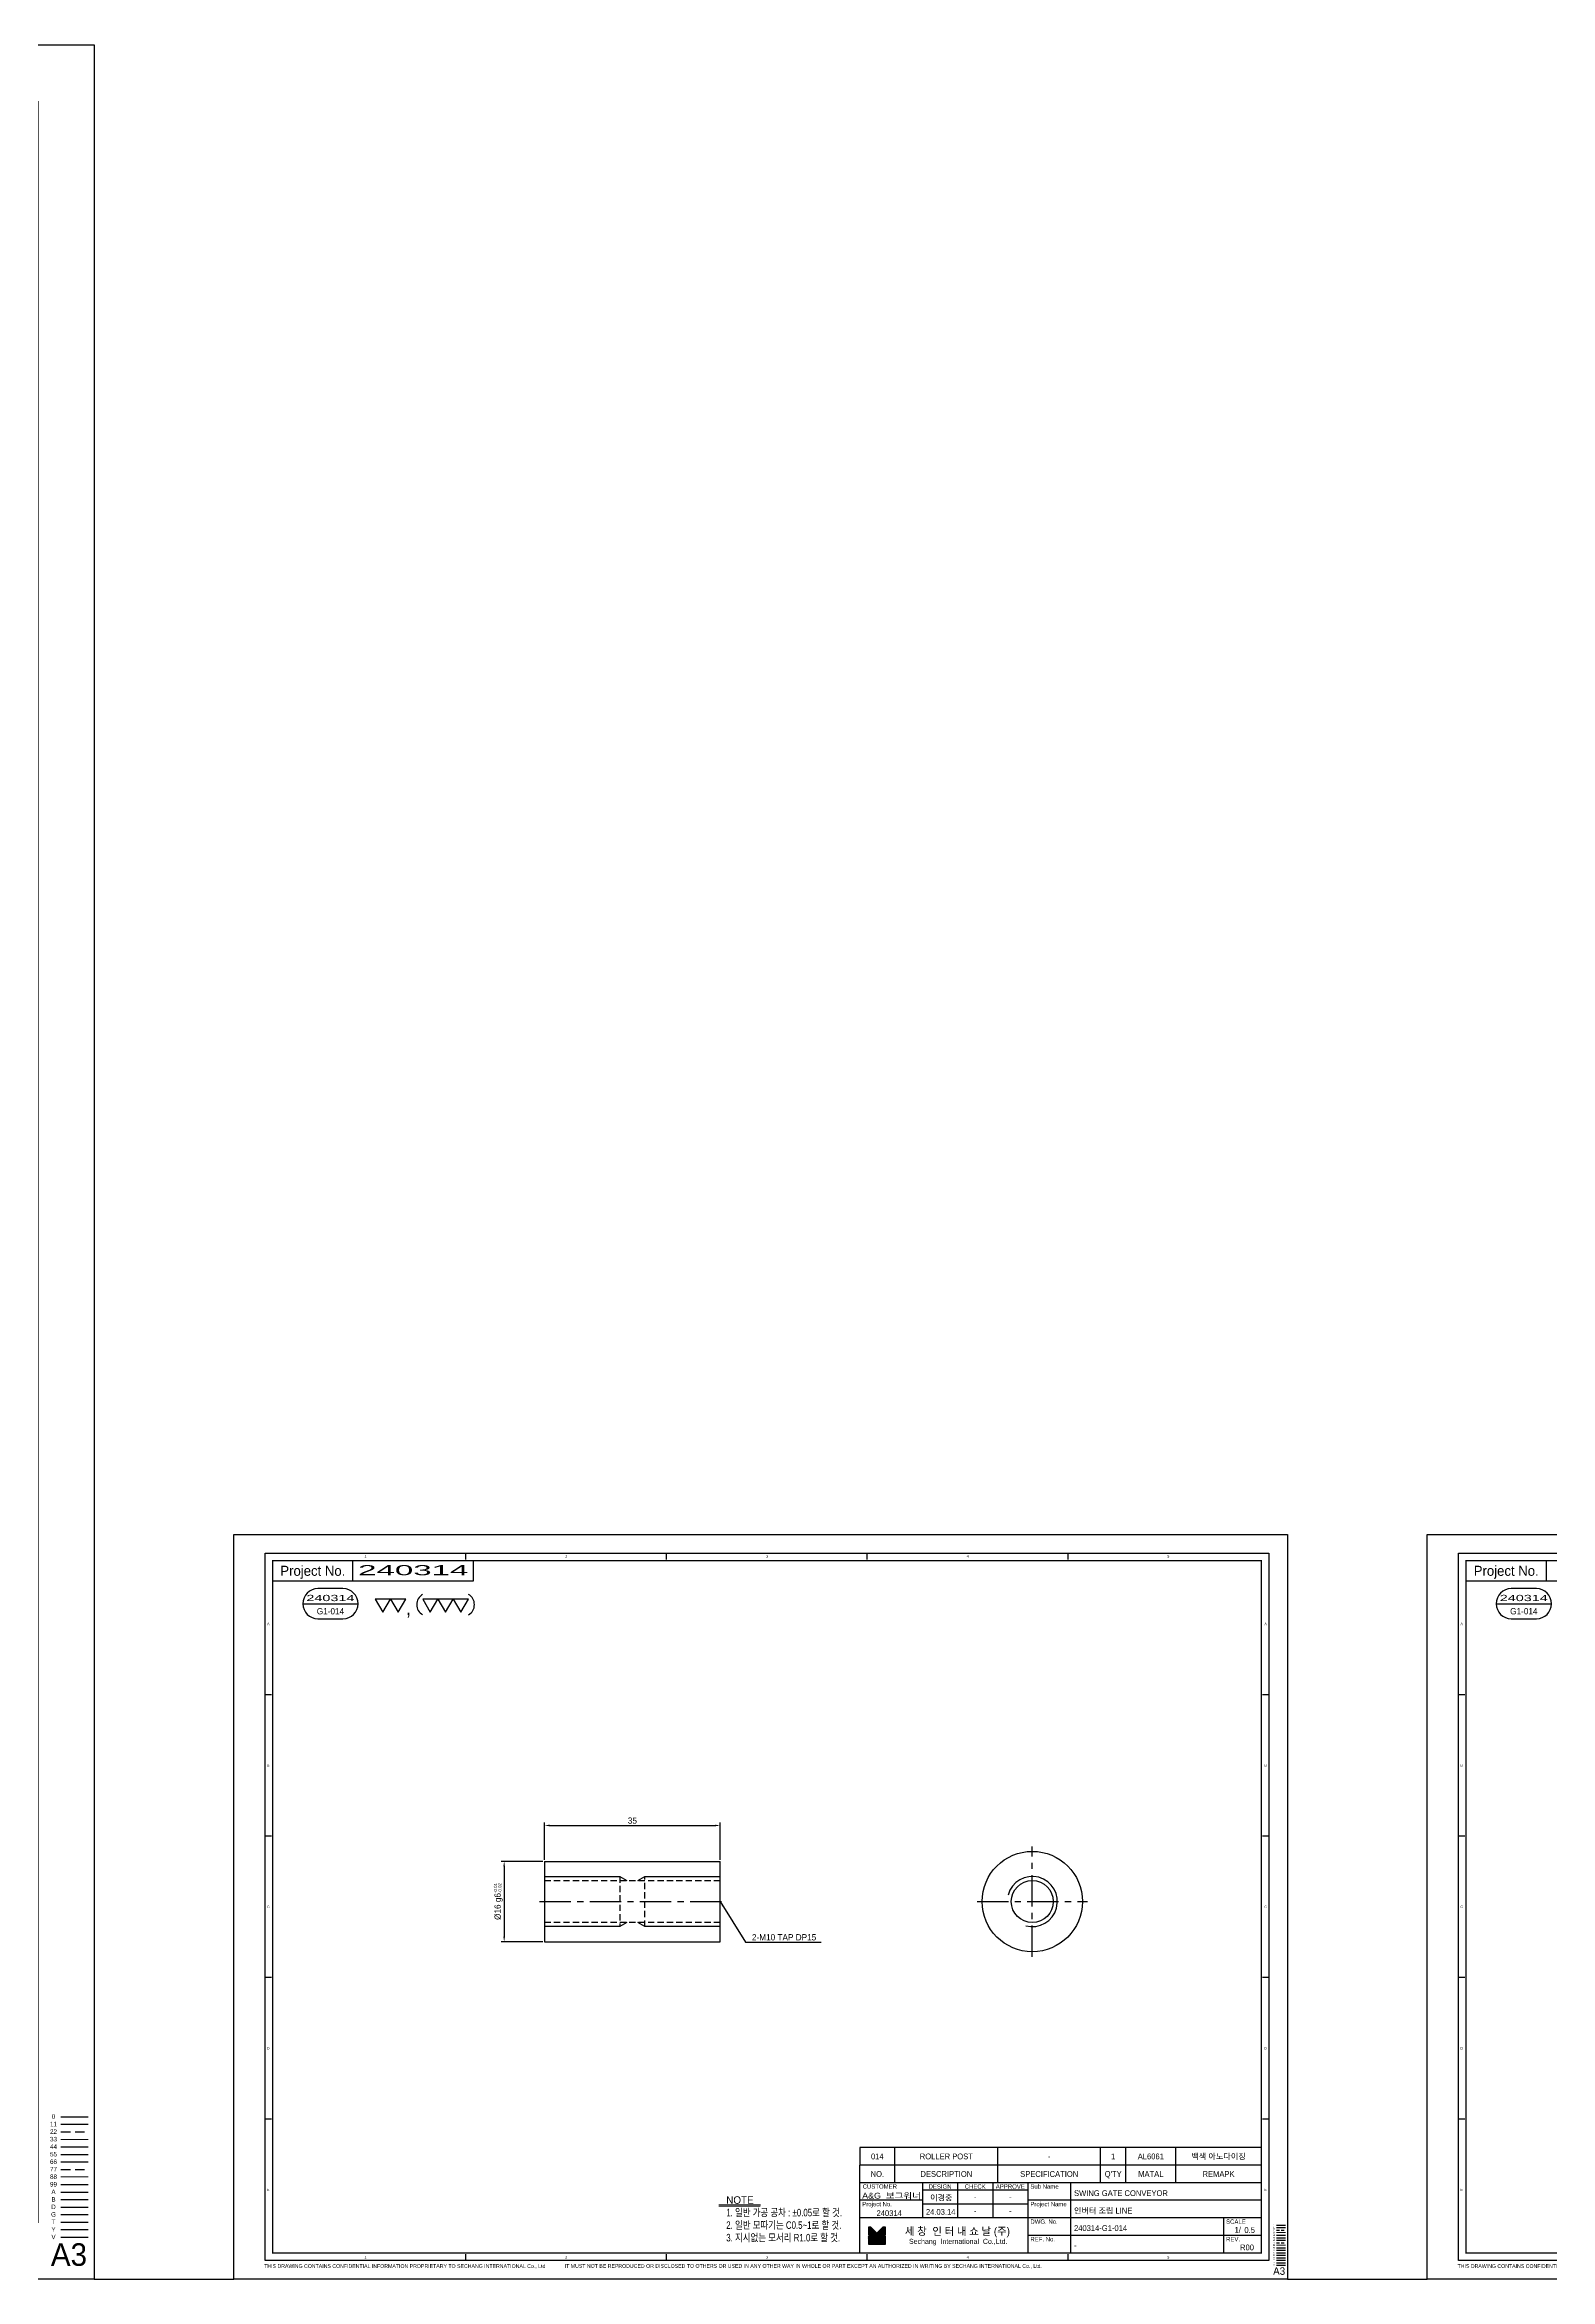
# Model space of a CAD drawing. Header units: inches. Extents: x 0 to 77285, y -118 to 40065.
# Drawn here: x 71912.4 to 72212.4, y 15466 to 15911.5 of the extents above; entities that cross this region are included whole.
import ezdxf
from ezdxf.enums import TextEntityAlignment as Align

# ---------------------------------------------------------------- set-up
doc = ezdxf.new("R2010")
doc.units = ezdxf.units.IN
doc.header["$LTSCALE"] = 5
doc.header["$MEASUREMENT"] = 0
for name, pattern in [('CENTER', [2, 1.25, -0.25, 0.25, -0.25]), ('HIDDEN', [0.375, 0.25, -0.125]), ('PHANTOM', [2.5, 1.25, -0.25, 0.25, -0.25, 0.25, -0.25])]:
    doc.linetypes.add(name, pattern=pattern)
for name, color, linetype in [('11', 1, 'CENTER'), ('22', 2, 'HIDDEN'), ('44', 4, 'Continuous'), ('55', 5, 'Continuous'), ('66', 6, 'PHANTOM'), ('77', 40, 'HIDDEN'), ('99', 181, 'Continuous'), ('A', 8, 'Continuous'), ('B', 123, 'Continuous'), ('D', 3, 'Continuous'), ('G', 231, 'Continuous'), ('T', 3, 'Continuous'), ('VV', 1, 'Continuous'), ('Y', 60, 'Continuous')]:
    doc.layers.add(name, color=color, linetype=linetype)
doc.layers.add('33', color=3, linetype='PHANTOM', lineweight=9)
doc.layers.add('88', color=35, linetype='Continuous', lineweight=5)
doc.styles.add('SCI', font='')
doc.styles.get('SCI').set_extended_font_data('Gulim')
doc.dimstyles.new('SCH', dxfattribs={"dimtxt": 2.5, "dimasz": 2, "dimexe": 1.25, "dimexo": 0.625, "dimtad": 1, "dimdec": 8, "dimtxsty": 'SCI', "dimcen": 2.5, "dimclrd": 4, "dimclre": 4, "dimclrt": 7, "dimadec": 8, "dimazin": 2, "dimtfac": 1, "dimtdec": 8, "dimtmove": 0, "dimatfit": 3, "dimfxl": 1, "dimarcsym": 0})

# ---------------------------------------------------------------- blocks, each defined once
blk = doc.blocks.new('A$C0cbc5219')
for radius in [10, 4.19]:
    blk.add_circle((0, 0), radius)
at = {"layer": '11'}
for p, q in [((0, -11), (0, 11)), ((-11, 0), (11, 0))]:
    blk.add_line(p, q, dxfattribs=at)
at = {"layer": 'T'}
blk.add_arc((0, 0), 5, 255, 165, dxfattribs=at)
blk = doc.blocks.new('A$C5f766960')
for p, q in [((-8, 0), (-8, 35)), ((8, 35), (-8, 35)), ((8, 0), (8, 35)), ((-8, 0), (8, 0))]:
    blk.add_line(p, q)
at = {"layer": '11'}
blk.add_line((0, -1), (0, 36), dxfattribs=at)
at = {"layer": '22'}
for p, q in [((-4.19, 0), (-4.19, 35)), ((4.19, 35), (4.19, 0)), ((5, 20), (-5, 20)), ((-5, 15), (5, 15))]:
    blk.add_line(p, q, dxfattribs=at)
at = {"layer": 'T'}
for p, q in [((-5, 20), (-5, 35)), ((5, 35), (5, 20)), ((-4.19, 18.59), (-5, 20)), ((5, 20), (4.19, 18.59)), ((-5, 15), (-4.19, 16.41)), ((-5, 0), (-5, 15)), ((4.19, 16.41), (5, 15)), ((5, 15), (5, 0))]:
    blk.add_line(p, q, dxfattribs=at)
blk = doc.blocks.new('J2')
for p, q in [((0, 2.25), (-2.6, 2.25)), ((-2.6, 2.25), (-1.3, 0)), ((-1.3, 0), (0, 2.25)), ((2.6, 2.25), (0, 2.25)), ((0, 2.25), (1.3, 0)), ((1.3, 0), (2.6, 2.25))]:
    blk.add_line(p, q)
blk = doc.blocks.new('J3')
for p, q in [((-3.9, 2.25), (-2.6, 0)), ((-1.3, 2.25), (-3.9, 2.25)), ((-2.6, 0), (-1.3, 2.25)), ((-1.3, 2.25), (0, 0)), ((1.3, 2.25), (-1.3, 2.25)), ((0, 0), (1.3, 2.25)), ((1.3, 2.25), (2.6, 0)), ((3.9, 2.25), (1.3, 2.25)), ((2.6, 0), (3.9, 2.25))]:
    blk.add_line(p, q)
blk = doc.blocks.new('A$C645fd8c3')
at = {"linetype": 'Continuous'}
h = blk.add_hatch(dxfattribs=at)
h.set_pattern_fill('ANSI31', color=5, scale=0.563055, style=0)
h.set_pattern_definition([(45, (-482.600826, -378.99261), (-0.04976753, 0.04976753), [])])
h.paths.add_polyline_path([(259.73, -279.27), (259.73, -276.17), (258.74, -276.17), (256.35, -278.56), (253.96, -276.17), (252.97, -276.17), (252.97, -279.27)])
h.paths.add_polyline_path([(252.97, -279.83), (252.97, -282.93), (259.73, -282.93), (259.73, -279.83)])
at = {"color": 2}
for p, q in [((12.5, -289.5), (12.5, -7.5)), ((12.5, -7.5), (412.5, -7.5)), ((92.5, -10), (92.5, -7.5)), ((172.5, -10), (172.5, -7.5)), ((252.5, -10), (252.5, -7.5)), ((332.5, -10), (332.5, -7.5)), ((412.5, -7.5), (412.5, -289.5)), ((15, -63.9), (12.5, -63.9)), ((412.5, -63.9), (410, -63.9)), ((15, -120.3), (12.5, -120.3)), ((412.5, -120.3), (410, -120.3)), ((15, -176.7), (12.5, -176.7)), ((412.5, -176.7), (410, -176.7)), ((15, -233.1), (12.5, -233.1)), ((412.5, -233.1), (410, -233.1)), ((92.5, -289.5), (92.5, -287)), ((172.5, -289.5), (172.5, -287)), ((252.5, -289.5), (252.5, -287)), ((332.5, -289.5), (332.5, -287)), ((412.5, -289.5), (12.5, -289.5))]:
    blk.add_line(p, q, dxfattribs=at)
at = {"color": 40}
for p, q in [((47.5, -18.5), (47.5, -10.5)), ((95.5, -18.5), (95.5, -10.5))]:
    blk.add_line(p, q, dxfattribs=at)
at = {"color": 7, "linetype": 'Continuous'}
blk.add_line((27.52, -27.62), (49.52, -27.62), dxfattribs=at)
for p, q in [((409.5, -244.5), (249.5, -244.5)), ((249.5, -244.5), (249.5, -251.5)), ((249.5, -286.5), (249.5, -251.5)), ((409.5, -251.5), (249.5, -251.5)), ((409.5, -258.5), (249.5, -258.5)), ((316.5, -258.5), (316.5, -286.5)), ((316.5, -261.5), (274.5, -261.5)), ((316.5, -267), (274.5, -267)), ((415.59, -275.4), (419.2, -275.4))]:
    blk.add_line(p, q)
at = {"color": 3}
for p, q in [((263.5, -251.5), (263.5, -244.5)), ((304.5, -251.5), (304.5, -244.5)), ((345.5, -251.5), (345.5, -244.5)), ((355.5, -251.5), (355.5, -244.5)), ((375.5, -251.5), (375.5, -244.5)), ((263.5, -258.5), (263.5, -251.5)), ((304.5, -258.5), (304.5, -251.5)), ((345.5, -258.5), (345.5, -251.5)), ((355.5, -258.5), (355.5, -251.5)), ((375.5, -258.5), (375.5, -251.5)), ((274.5, -258.5), (274.5, -272.5)), ((288.5, -258.5), (288.5, -272.5)), ((302.5, -258.5), (302.5, -272.5)), ((333.5, -258.5), (333.5, -286.5)), ((274.5, -265.5), (249.5, -265.5)), ((409.58, -265.5), (316.5, -265.5)), ((409.5, -272.5), (249.5, -272.5)), ((409.58, -279.5), (316.5, -279.5))]:
    blk.add_line(p, q, dxfattribs=at)
at = {"color": 5, "linetype": 'Continuous'}
for p, q in [((252.97, -276.17), (252.97, -279.27)), ((253.96, -276.17), (252.97, -276.17)), ((253.96, -276.17), (256.35, -278.56)), ((258.74, -276.17), (256.35, -278.56)), ((259.73, -276.17), (258.74, -276.17)), ((259.73, -279.27), (259.73, -276.17)), ((259.73, -279.27), (252.97, -279.27)), ((252.97, -279.83), (252.97, -282.93)), ((259.73, -279.83), (252.97, -279.83)), ((259.73, -282.93), (259.73, -279.83)), ((252.97, -282.93), (259.73, -282.93))]:
    blk.add_line(p, q, dxfattribs=at)
at = {"color": 40, "const_width": 0.5}
blk.add_lwpolyline([(15.5, -286.5), (15.5, -10.5), (409.5, -10.5), (409.5, -286.5)], close=True, dxfattribs=at)
at = {"color": 40}
blk.add_lwpolyline([(15.5, -18.5), (95.5, -18.5)], dxfattribs=at)
blk.add_lwpolyline([(33.52, -21.62, 1), (33.52, -33.62), (43.52, -33.62, 1), (43.52, -21.62)], format="xyb", close=True)
at = {"const_width": 0.257}
blk.add_lwpolyline([(193.31, -268.04), (209.91, -268.04)], dxfattribs=at)
at = {"color": 3}
blk.add_lwpolyline([(193.31, -267.35), (209.91, -267.35)], dxfattribs=at)
for centre, start, end in [((77.61, -27.99), 120, 240), ((91.22, -27.99), 300, 60)]:
    blk.add_arc(centre, 4.69, start, end)
at = {"layer": '11'}
blk.add_line((415.59, -276.4), (419.2, -276.4), dxfattribs=at)
at = {"layer": '22'}
blk.add_line((415.59, -277.4), (419.2, -277.4), dxfattribs=at)
at = {"layer": '33'}
blk.add_line((415.59, -278.4), (419.2, -278.4), dxfattribs=at)
at = {"layer": '44'}
blk.add_line((415.59, -279.4), (419.2, -279.4), dxfattribs=at)
at = {"layer": '55'}
blk.add_line((415.59, -280.4), (419.2, -280.4), dxfattribs=at)
at = {"layer": '66'}
blk.add_line((415.59, -281.4), (419.2, -281.4), dxfattribs=at)
at = {"layer": '77'}
blk.add_line((415.59, -282.4), (419.2, -282.4), dxfattribs=at)
at = {"layer": '88'}
blk.add_line((415.59, -283.4), (419.2, -283.4), dxfattribs=at)
at = {"layer": '99'}
blk.add_line((415.59, -284.4), (419.2, -284.4), dxfattribs=at)
at = {"layer": 'A'}
blk.add_line((415.59, -285.4), (419.2, -285.4), dxfattribs=at)
at = {"layer": 'B'}
blk.add_line((415.59, -286.4), (419.2, -286.4), dxfattribs=at)
at = {"layer": 'D'}
blk.add_line((415.59, -287.4), (419.2, -287.4), dxfattribs=at)
at = {"layer": 'Defpoints', "color": 1}
blk.add_lwpolyline([(0, -297), (0, 0), (420, 0), (420, -297)], close=True, dxfattribs=at)
at = {"layer": 'G'}
blk.add_line((415.59, -288.4), (419.2, -288.4), dxfattribs=at)
at = {"layer": 'T'}
for p, q in [((394.5, -272.5), (394.5, -286.5)), ((415.59, -289.4), (419.2, -289.4))]:
    blk.add_line(p, q, dxfattribs=at)
at = {"layer": 'VV'}
blk.add_line((415.59, -291.4), (419.2, -291.4), dxfattribs=at)
at = {"layer": 'Y'}
blk.add_line((415.59, -290.4), (419.2, -290.4), dxfattribs=at)
at = {"xscale": 2.34375, "yscale": 2.34375, "zscale": 2.34375}
for name, p in [('J2', (62.5, -31.03)), ('J3', (84.42, -31.03))]:
    blk.add_blockref(name, p, dxfattribs=at)
at = {"color": 2, "style": 'SCI'}
for s, p in [('1', (52.5, -8.75)), ('2', (132.5, -8.75)), ('3', (212.5, -8.75)), ('4', (292.5, -8.75)), ('5', (372.5, -8.75)), ('A', (13.75, -35.7)), ('A', (411.25, -35.7)), ('B', (13.75, -92.1)), ('B', (411.25, -92.1)), ('C', (13.75, -148.5)), ('C', (411.25, -148.5)), ('D', (13.75, -204.9)), ('D', (411.25, -204.9)), ('E', (13.75, -261.3)), ('E', (411.25, -261.3)), ('E', (411.25, -261.3)), ('1', (52.5, -288.25)), ('2', (132.5, -288.25)), ('3', (212.5, -288.25)), ('4', (292.5, -288.25)), ('5', (372.5, -288.25))]:
    blk.add_text(s, height=1, dxfattribs=at).set_placement(p, align=Align.MIDDLE_CENTER)
at = {"style": 'SCI'}
for s, height, p in [('Project No.', 4, (31.5, -14.5)), (',', 5.86, (69.61, -29.14)), ('NO.', 2.308, (256.5, -255)), ('DESCRIPTION', 2.3077, (284, -255)), ('SPECIFICATION', 2.3077, (325, -255)), ("Q'TY", 2.308, (350.5, -255)), ('MATAL', 2.308, (365.5, -255)), ('REMAPK', 2.308, (392.5, -255)), ('DESIGN', 1.731, (281.5, -260)), ('CHECK', 1.731, (295.5, -260)), ('APPROVE', 1.731, (309.5, -260)), ('이경중', 2.308, (282, -264.44)), ('-', 2.31, (295.5, -264.25)), ('-', 2.31, (309.5, -264.25)), ('세 창  인 터 내 쇼 날 (주)', 3.0296, (288.44, -277.82)), ('0', 0.6, (414.6, -275.37)), ('Sechang  International  Co.,Ltd.', 2.0198, (288.72, -281.87))]:
    blk.add_text(s, height=height, dxfattribs=at).set_placement(p, align=Align.MIDDLE_CENTER)
for s, height, p in [('CUSTOMER', 1.731, (250.65, -260)), ('Sub Name', 1.731, (317.5, -260)), ('Project No.', 1.7308, (250.5, -267)), ('Project Name', 1.7308, (317.5, -267)), ('DWG. No.', 1.731, (317.5, -274)), ('SCALE', 1.731, (395.5, -274)), ('REF. No.', 1.731, (317.5, -281)), ('REV.', 1.731, (395.5, -281))]:
    blk.add_text(s, height=height, dxfattribs=at).set_placement(p, align=Align.MIDDLE_LEFT)
at = {"color": 40, "style": 'SCI'}
for s, height, p in [('-', 2.31, (295.5, -269.75)), ('-', 2.31, (309.5, -269.75)), ('1/', 2.308, (400.15, -277.29))]:
    blk.add_text(s, height=height, dxfattribs=at).set_placement(p, align=Align.MIDDLE_CENTER)
at = {"color": 3, "linetype": 'Continuous', "style": 'SCI'}
for s, p in [('THIS DRAWING CONTAINS CONFIDENTIAL INFORMATION PROPRIETARY TO SECHANG INTERNATIONAL Co., Ltd  ', (12.11, -292.46)), ('IT MUST NOT BE REPRODUCED OR DISCLOSED TO OTHERS OR USED IN ANY OTHER WAY IN WHOLE OR PART EXCEPT AN AUTHORIZED IN WRITING BY SECHANG INTERNATIONAL Co., Ltd.', (131.88, -292.43))]:
    blk.add_text(s, height=1.5, dxfattribs=at).set_placement(p)
at = {"color": 2, "style": 'SCI'}
blk.add_text('A3', height=3, dxfattribs=at).set_placement((419.05, -296.11), align=Align.BOTTOM_RIGHT)
at = {"color": 40, "insert": (196.28, -263.89), "char_height": 3, "attachment_point": 1, "style": 'SCI'}
blk.add_mtext_dynamic_manual_height_columns('NOTE{\\W0.8;\\P1. 일반 가공 공차 : %%P0.05로 할 것.\\P2. 일반 모따기는 C0.5~1로 할 것.\\P3. 지시없는 모서리 R1.0로 할 것.}', width=205.982, gutter_width=1.29, heights=[0], dxfattribs=at)
at = {"layer": '11', "style": 'SCI'}
blk.add_text('11', height=0.6, dxfattribs=at).set_placement((414.6, -276.37), align=Align.MIDDLE_CENTER)
at = {"layer": '22', "style": 'SCI'}
blk.add_text('22', height=0.6, dxfattribs=at).set_placement((414.6, -277.37), align=Align.MIDDLE_CENTER)
at = {"layer": '33', "style": 'SCI'}
blk.add_text('33', height=0.6, dxfattribs=at).set_placement((414.6, -278.37), align=Align.MIDDLE_CENTER)
at = {"layer": '44', "style": 'SCI'}
blk.add_text('44', height=0.6, dxfattribs=at).set_placement((414.6, -279.37), align=Align.MIDDLE_CENTER)
at = {"layer": '55', "style": 'SCI'}
blk.add_text('55', height=0.6, dxfattribs=at).set_placement((414.6, -280.37), align=Align.MIDDLE_CENTER)
at = {"layer": '66', "style": 'SCI'}
blk.add_text('66', height=0.6, dxfattribs=at).set_placement((414.6, -281.37), align=Align.MIDDLE_CENTER)
at = {"layer": '77', "style": 'SCI'}
blk.add_text('77', height=0.6, dxfattribs=at).set_placement((414.6, -282.37), align=Align.MIDDLE_CENTER)
at = {"layer": '88', "style": 'SCI'}
blk.add_text('88', height=0.6, dxfattribs=at).set_placement((414.6, -283.37), align=Align.MIDDLE_CENTER)
at = {"layer": '99', "style": 'SCI'}
blk.add_text('99', height=0.6, dxfattribs=at).set_placement((414.6, -284.37), align=Align.MIDDLE_CENTER)
at = {"layer": 'A', "style": 'SCI'}
blk.add_text('A', height=0.6, dxfattribs=at).set_placement((414.6, -285.37), align=Align.MIDDLE_CENTER)
at = {"layer": 'B', "style": 'SCI'}
blk.add_text('B', height=0.6, dxfattribs=at).set_placement((414.6, -286.37), align=Align.MIDDLE_CENTER)
at = {"layer": 'D', "style": 'SCI'}
blk.add_text('D', height=0.6, dxfattribs=at).set_placement((414.6, -287.37), align=Align.MIDDLE_CENTER)
at = {"layer": 'G', "style": 'SCI'}
blk.add_text('G', height=0.6, dxfattribs=at).set_placement((414.6, -288.37), align=Align.MIDDLE_CENTER)
at = {"layer": 'T', "style": 'SCI'}
blk.add_text('T', height=0.6, dxfattribs=at).set_placement((414.6, -289.37), align=Align.MIDDLE_CENTER)
at = {"layer": 'VV', "style": 'SCI'}
blk.add_text('V', height=0.6, dxfattribs=at).set_placement((414.6, -291.37), align=Align.MIDDLE_CENTER)
at = {"layer": 'Y', "style": 'SCI'}
blk.add_text('Y', height=0.6, dxfattribs=at).set_placement((414.6, -290.37), align=Align.MIDDLE_CENTER)
blk = doc.blocks.new('*D1641')
at = {"color": 4, "lineweight": -2, "transparency": 16777216}
for p, q in [((72012.01, 15549.58), (72012.01, 15557.06)), ((72047.01, 15549.58), (72047.01, 15557.06)), ((72013.01, 15556.44), (72046.01, 15556.44))]:
    blk.add_line(p, q, dxfattribs=at)
at = {"color": 4, "transparency": 16777216}
for points in [[(72013.01, 15556.6), (72013.01, 15556.27), (72012.01, 15556.44)], [(72046.01, 15556.6), (72046.01, 15556.27), (72047.01, 15556.44)]]:
    blk.add_solid(points, dxfattribs=at)
at = {"layer": 'Defpoints', "color": 0, "transparency": 16777216}
for p in [(72047.01, 15556.44), (72012.01, 15549.27), (72047.01, 15549.27)]:
    blk.add_point(p, dxfattribs=at)
at = {"color": 7, "transparency": 16777216, "insert": (72029.51, 15557.39), "char_height": 1.25, "attachment_point": 5, "style": 'SCI'}
blk.add_mtext('35', dxfattribs=at)
blk = doc.blocks.new('*D1642')
at = {"color": 4, "lineweight": -2, "transparency": 16777216}
for p, q in [((72011.69, 15549.27), (72003.33, 15549.27)), ((72003.96, 15548.27), (72003.96, 15534.27)), ((72011.69, 15533.27), (72003.33, 15533.27))]:
    blk.add_line(p, q, dxfattribs=at)
at = {"color": 4, "transparency": 16777216}
for points in [[(72003.79, 15548.27), (72004.12, 15548.27), (72003.96, 15549.27)], [(72003.79, 15534.27), (72004.12, 15534.27), (72003.96, 15533.27)]]:
    blk.add_solid(points, dxfattribs=at)
at = {"layer": 'Defpoints', "color": 0, "transparency": 16777216}
for p in [(72012.01, 15549.27), (72003.96, 15533.27), (72012.01, 15533.27)]:
    blk.add_point(p, dxfattribs=at)
at = {"color": 7, "transparency": 16777216, "insert": (72002.78, 15541.27), "char_height": 1.25, "attachment_point": 5, "rotation": 90, "style": 'SCI'}
blk.add_mtext('\\A1;%%C16{\\H1.00x; g6{\\H0.5x;\\S-0.01^ -0.02;}}', dxfattribs=at)

msp = doc.modelspace()

# ---------------------------------------------------------------- linework, layer by layer
at = {"layer": 'Defpoints'}
for p, q in [((71922.24907534, 15465.95728375), (71950.07766087, 15465.95728375)), ((72160.07766087, 15465.95728375), (72187.90624641, 15465.95728375))]:
    msp.add_line(p, q, dxfattribs=at)

# ---------------------------------------------------------------- block references
at = {"color": 3}
for p, xscale, yscale, zscale in [((71292.24907534, 15911.45728375), 1.5, 1.5, 1.5), ((71950.07766087, 15614.45728375), 0.5, 0.5, 0.5), ((72187.90624641, 15614.45728375), 0.5, 0.5, 0.5)]:
    msp.add_blockref('A$C645fd8c3', p, dxfattribs=dict(at, xscale=xscale, yscale=yscale, zscale=zscale))
at = {"rotation": 270}
msp.add_blockref('A$C5f766960', (72012.00629527, 15541.26969323), dxfattribs=at)
msp.add_blockref('A$C0cbc5219', (72109.20372103, 15541.26969323))

# ---------------------------------------------------------------- texts
at = {"style": 'SCI'}
for height, width, p, p2 in [(2, 2.339307, (71974.85395969, 15606.3320183), (71996.83285616, 15606.3320183)), (1.25, 1.63101, (71964.53924705, 15601.16169223), (71974.11681692, 15601.16169223)), (1.25, 1.63101, (72202.36783258, 15601.16169223), (72211.94540246, 15601.16169223))]:
    msp.add_text('240314', height=height, dxfattribs=dict(at, width=width)).set_placement(p, p2, align=Align.FIT)
for s, height, p in [('G1-014', 1.25, (71969.33959908, 15599.1475927)), ('G1-014', 1.25, (72207.16818462, 15599.1475927)), ('014', 1.153846154, (72078.32766087, 15490.45728375)), ('ROLLER POST', 1.1538461538, (72092.07766087, 15490.45728788)), ('-', 1.15384615, (72112.57766087, 15490.45728375)), ('1', 1.15384615, (72125.32766087, 15490.45728375)), ('AL6061', 1.153846154, (72132.82766087, 15490.45728375)), ('백색 아노다이징', 1.153846154, (72146.32766087, 15490.45728375))]:
    msp.add_text(s, height=height, dxfattribs=at).set_placement(p, align=Align.MIDDLE_CENTER)
at = {"color": 40, "style": 'SCI', "width": 1.12551}
msp.add_text('A&G_보그워너', height=1.153846154, dxfattribs=at).set_placement((72075.30640992, 15482.05509529), (72086.99785338, 15482.05509529), align=Align.FIT)
at = {"color": 40, "style": 'SCI'}
for s, height, p in [('SWING GATE CONVEYOR', 1.1538461538, (72117.5255211, 15483.13036067)), ('240314-G1-014', 1.1538461538, (72117.5255211, 15476.16882221)), ('인버터 조립 LINE', 1.1538461538, (72117.5255211, 15479.63036067)), ('-', 1.15384615, (72117.5255211, 15472.70728375)), ('0.5', 1.153846154, (72151.47296401, 15475.77459144))]:
    msp.add_text(s, height=height, dxfattribs=at).set_placement(p, align=Align.MIDDLE_LEFT)
for s, p in [('240314', (72080.68258883, 15479.13997606)), ('24.03.14', (72090.94911842, 15479.39959144)), ('R00', (72152.0007378, 15472.31305298))]:
    msp.add_text(s, height=1.153846154, dxfattribs=at).set_placement(p, align=Align.MIDDLE_CENTER)
at = {"color": 7, "insert": (72053.33572416, 15533.5006921), "char_height": 1.25, "attachment_point": 7, "style": 'SCI'}
msp.add_mtext('2-M10 TAP DP15', dxfattribs=at)

# ---------------------------------------------------------------- dimensions: what is measured, and where the dimension line sits
dim = msp.add_linear_dim(base=(72047.0062952692, 15556.4379360055), p1=(72012.0062952692, 15549.2696932273), p2=(72047.0062952692, 15549.2696932273), dimstyle='SCH', override={"dimscale": 0.5})
dim.commit()
dim.dimension.update_dxf_attribs({"geometry": '*D1641', "text_midpoint": (72029.5062952692, 15557.3912482558)})
dim = msp.add_linear_dim(base=(72003.9568492369, 15533.2696932273), p1=(72012.0062952692, 15549.2696932273), p2=(72012.0062952692, 15533.2696932273), angle=90, text='%%C<>{\\H1.00x; g6{\\H0.5x;\\S-0.01^ -0.02;}}', dimstyle='SCH', override={"dimscale": 0.5, "dimpost": '', "dimtol": 0, "dimlim": 0, "dimtp": -0.006, "dimtm": 0.017, "dimtfac": 1, "dimtdec": 2, "dimtolj": 1, "dimtzin": 8})
dim.commit()
dim.dimension.update_dxf_attribs({"geometry": '*D1642', "text_midpoint": (72002.7786978832, 15541.2696932273)})

# ---------------------------------------------------------------- leaders
at = {"annotation_type": 0, "has_hookline": 1, "hookline_direction": 0, "text_width": 13.76664447}
msp.add_leader([(72047.00629527, 15541.26969323), (72052.02322416, 15533.1881921), (72053.02322416, 15533.1881921)], dimstyle='SCH', override={"dimscale": 0.5, "dimgap": 0.625, "dimtad": 1}, dxfattribs=at)

doc.saveas('drawing.dxf')
